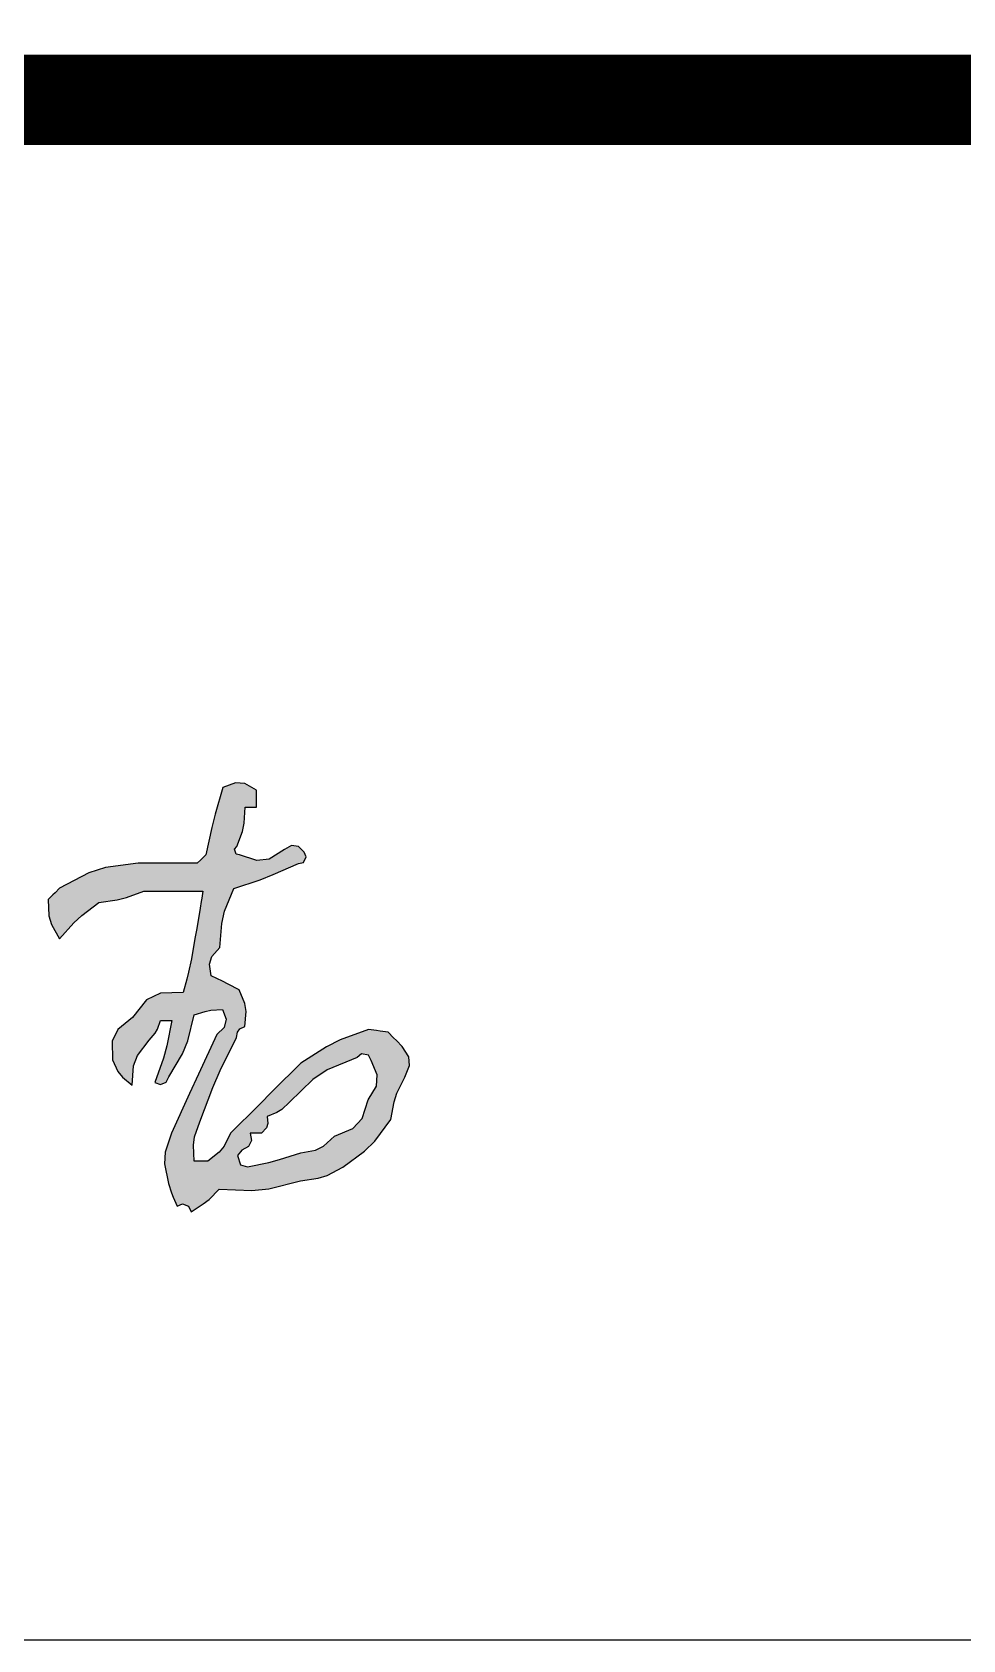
# Model space of a CAD drawing. Header units: millimetres. Extents: x -1048436 to -185795, y -983427 to 400387.
# Drawn here: x -621555 to -620625, y -510936 to -509331 of the extents above; entities that cross this region are included whole.
import ezdxf
from ezdxf.enums import TextEntityAlignment as Align

# ---------------------------------------------------------------- set-up
doc = ezdxf.new("R2010")
doc.units = ezdxf.units.MM
doc.header["$LTSCALE"] = 500
doc.layers.add('2017_11-sheet-R$0$C-SHET-TTLB', color=11, linetype='Continuous')
doc.layers.add('C-SHET-TTLB', color=11, linetype='Continuous')
doc.styles.add('ECADI', font='hzs.shx', dxfattribs={"width": 0.7, "bigfont": 'hztxt.shx'})

# ---------------------------------------------------------------- blocks, each defined once
blk = doc.blocks.new('2017_11-sheet-R', base_point=(415, 5))
at = {"layer": '2017_11-sheet-R$0$C-SHET-TTLB'}
blk.add_line((340.021, 123.16), (415, 123.16), dxfattribs=at)
blk.add_lwpolyline([(339.706, 133.41, 0.6, 0.6, 0), (414.706, 133.41, 0.9, 0.9, 0)], format="xyseb", dxfattribs=at)
blk = doc.blocks.new('集团图框A0')
at = {"layer": 'C-SHET-TTLB'}
blk.add_blockref('2017_11-sheet-R', (1000.735, -2048.37), dxfattribs=at)
at = {"color": 2, "style": 'ECADI', "width": 0.7}
for tag, p in [('日期1', (993.147, -1745.56)), ('序号1', (929.61, -1745.727)), ('记要1', (957.804, -1745.747)), ('日期2', (993.147, -1751.444)), ('序号2', (929.61, -1751.611)), ('记要2', (957.804, -1751.631)), ('日期3', (993.147, -1757.307)), ('序号3', (929.61, -1757.475)), ('记要3', (957.804, -1757.494)), ('日期4', (993.147, -1763.191)), ('序号4', (929.61, -1763.359)), ('记要4', (957.804, -1763.379)), ('合作设计单位', (962.411, -1906.598)), ('审定人', (961.73, -1925.589)), ('审核人', (961.73, -1935.075)), ('设计总负责人', (961.73, -1944.833)), ('专业负责人', (961.73, -1955.563)), ('校对人', (961.73, -1965.805)), ('设计人', (961.73, -1975.679)), ('建设单位上', (964.265, -1983.776)), ('建设单位中', (964.265, -1987.736)), ('建设单位下', (964.265, -1991.581)), ('项目名称上', (964.237, -1996.145)), ('项目名称中', (964.237, -2000.227)), ('项目名称下', (964.237, -2004.179)), ('子项', (963.474, -2010.779)), ('图名上', (964.36, -2017.435)), ('图名中', (964.36, -2021.341)), ('图名下', (964.36, -2025.465)), ('工程编号', (946.989, -2031.424)), ('阶段', (983.81, -2031.452)), ('专业', (983.607, -2037.819)), ('比例', (945.85, -2038.037)), ('日期', (945.989, -2044.579)), ('图别、图号', (985.932, -2044.682))]:
    blk.add_attdef(tag, text='', height=3.5, dxfattribs=at).set_placement(p, align=Align.MIDDLE)
blk = doc.blocks.new('A0')
h = blk.add_hatch(color=256)
h.dxf.hatch_style = 1
h.paths.add_polyline_path([(-1069473.744, -658888.623), (-1069473.818, -658888.585), (-1069473.856, -658888.566), (-1069473.931, -658888.53), (-1069473.941, -658888.452), (-1069473.926, -658888.401), (-1069473.874, -658888.343), (-1069473.86, -658888.182), (-1069473.841, -658888.1), (-1069473.78, -658887.95), (-1069473.605, -658887.891), (-1069473.518, -658887.857), (-1069473.349, -658887.782), (-1069473.317, -658887.776), (-1069473.298, -658887.738), (-1069473.312, -658887.708), (-1069473.35, -658887.67), (-1069473.396, -658887.664), (-1069473.443, -658887.689), (-1069473.545, -658887.753), (-1069473.627, -658887.763), (-1069473.742, -658887.725), (-1069473.765, -658887.72), (-1069473.776, -658887.688), (-1069473.761, -658887.669), (-1069473.723, -658887.569), (-1069473.711, -658887.514), (-1069473.704, -658887.408), (-1069473.674, -658887.408), (-1069473.659, -658887.408), (-1069473.629, -658887.408), (-1069473.629, -658887.363), (-1069473.629, -658887.34), (-1069473.629, -658887.295), (-1069473.707, -658887.251), (-1069473.769, -658887.246), (-1069473.854, -658887.276), (-1069473.904, -658887.454), (-1069473.927, -658887.544), (-1069473.967, -658887.725), (-1069473.989, -658887.747), (-1069474, -658887.759), (-1069474.023, -658887.781), (-1069474.18, -658887.781), (-1069474.259, -658887.781), (-1069474.416, -658887.78), (-1069474.634, -658887.809), (-1069474.745, -658887.844), (-1069474.94, -658887.948), (-1069474.97, -658887.978), (-1069474.985, -658887.992), (-1069475.015, -658888.022), (-1069475.011, -658888.131), (-1069474.994, -658888.19), (-1069474.94, -658888.284), (-1069474.845, -658888.178), (-1069474.792, -658888.129), (-1069474.678, -658888.042), (-1069474.556, -658888.025), (-1069474.495, -658888.01), (-1069474.379, -658887.967), (-1069474.222, -658887.968), (-1069474.143, -658887.968), (-1069473.986, -658887.968), (-1069473.993, -658888.013), (-1069473.997, -658888.036), (-1069474.005, -658888.08), (-1069474.027, -658888.215), (-1069474.039, -658888.282), (-1069474.061, -658888.417), (-1069474.081, -658888.507), (-1069474.093, -658888.552), (-1069474.118, -658888.641), (-1069474.269, -658888.645), (-1069474.361, -658888.691), (-1069474.455, -658888.809), (-1069474.552, -658888.887), (-1069474.589, -658888.966), (-1069474.587, -658889.09), (-1069474.551, -658889.167), (-1069474.522, -658889.204), (-1069474.456, -658889.258), (-1069474.448, -658889.13), (-1069474.422, -658889.06), (-1069474.343, -658888.959), (-1069474.304, -658888.913), (-1069474.288, -658888.885), (-1069474.268, -658888.828), (-1069474.238, -658888.828), (-1069474.223, -658888.828), (-1069474.193, -658888.828), (-1069474.226, -658888.996), (-1069474.249, -658889.079), (-1069474.306, -658889.24), (-1069474.269, -658889.254), (-1069474.23, -658889.239), (-1069474.213, -658889.202), (-1069474.121, -658889.05), (-1069474.086, -658888.964), (-1069474.044, -658888.791), (-1069473.971, -658888.768), (-1069473.932, -658888.76), (-1069473.856, -658888.754), (-1069473.832, -658888.819), (-1069473.844, -658888.875), (-1069473.894, -658888.922), (-1069474.016, -658889.184), (-1069474.076, -658889.314), (-1069474.195, -658889.577), (-1069474.238, -658889.704), (-1069474.242, -658889.781), (-1069474.214, -658889.913), (-1069474.194, -658889.974), (-1069474.183, -658890.004), (-1069474.158, -658890.063), (-1069474.121, -658890.048), (-1069474.082, -658890.064), (-1069474.065, -658890.101), (-1069473.984, -658890.049), (-1069473.945, -658890.019), (-1069473.877, -658889.951), (-1069473.659, -658889.959), (-1069473.547, -658889.948), (-1069473.335, -658889.896), (-1069473.218, -658889.878), (-1069473.159, -658889.859), (-1069473.054, -658889.803), (-1069472.909, -658889.697), (-1069472.842, -658889.631), (-1069472.735, -658889.486), (-1069472.713, -658889.37), (-1069472.694, -658889.312), (-1069472.641, -658889.205), (-1069472.611, -658889.128), (-1069472.616, -658889.07), (-1069472.66, -658889), (-1069472.697, -658888.962), (-1069472.716, -658888.943), (-1069472.753, -658888.906), (-1069472.805, -658888.899), (-1069472.831, -658888.895), (-1069472.884, -658888.887), (-1069473.072, -658888.957), (-1069473.164, -658889.003), (-1069473.333, -658889.111), (-1069473.521, -658889.297), (-1069473.614, -658889.391), (-1069473.802, -658889.577), (-1069473.844, -658889.664), (-1069473.877, -658889.705), (-1069473.952, -658889.764), (-1069473.989, -658889.764), (-1069474.008, -658889.764), (-1069474.045, -658889.764), (-1069474.049, -658889.658), (-1069474.041, -658889.603), (-1069474.007, -658889.502), (-1069473.92, -658889.274), (-1069473.871, -658889.161), (-1069473.763, -658888.941), (-1069473.756, -658888.905), (-1069473.74, -658888.883), (-1069473.707, -658888.867), (-1069473.698, -658888.769), (-1069473.706, -658888.714)])
h.paths.add_polyline_path([(-1069473.558, -658889.466), (-1069473.493, -658889.44), (-1069473.461, -658889.42), (-1069473.409, -658889.372), (-1069473.255, -658889.22), (-1069473.159, -658889.156), (-1069472.959, -658889.074), (-1069472.93, -658889.049), (-1069472.883, -658889.059), (-1069472.866, -658889.093), (-1069472.825, -658889.19), (-1069472.831, -658889.264), (-1069472.885, -658889.355), (-1069472.926, -658889.48), (-1069472.988, -658889.546), (-1069473.11, -658889.597), (-1069473.184, -658889.665), (-1069473.236, -658889.69), (-1069473.334, -658889.709), (-1069473.475, -658889.753), (-1069473.546, -658889.772), (-1069473.69, -658889.802), (-1069473.735, -658889.789), (-1069473.756, -658889.727), (-1069473.727, -658889.69), (-1069473.682, -658889.667), (-1069473.662, -658889.627), (-1069473.671, -658889.578), (-1069473.641, -658889.578), (-1069473.626, -658889.578), (-1069473.596, -658889.578), (-1069473.563, -658889.543), (-1069473.553, -658889.513)], flags=16)
for p, q in [((-1069473.854, -658887.276), (-1069473.904, -658887.454)), ((-1069473.769, -658887.246), (-1069473.854, -658887.276)), ((-1069473.707, -658887.251), (-1069473.769, -658887.246)), ((-1069473.629, -658887.295), (-1069473.707, -658887.251)), ((-1069473.629, -658887.34), (-1069473.629, -658887.295)), ((-1069473.711, -658887.514), (-1069473.704, -658887.408)), ((-1069473.704, -658887.408), (-1069473.674, -658887.408)), ((-1069473.674, -658887.408), (-1069473.659, -658887.408)), ((-1069473.659, -658887.408), (-1069473.629, -658887.408)), ((-1069473.629, -658887.363), (-1069473.629, -658887.34)), ((-1069473.629, -658887.408), (-1069473.629, -658887.363)), ((-1069473.904, -658887.454), (-1069473.927, -658887.544)), ((-1069473.723, -658887.569), (-1069473.711, -658887.514)), ((-1069473.927, -658887.544), (-1069473.967, -658887.725)), ((-1069473.761, -658887.669), (-1069473.723, -658887.569)), ((-1069473.967, -658887.725), (-1069473.989, -658887.747)), ((-1069473.776, -658887.688), (-1069473.761, -658887.669)), ((-1069473.765, -658887.72), (-1069473.776, -658887.688)), ((-1069473.742, -658887.725), (-1069473.765, -658887.72)), ((-1069473.627, -658887.763), (-1069473.742, -658887.725)), ((-1069473.443, -658887.689), (-1069473.545, -658887.753)), ((-1069473.396, -658887.664), (-1069473.443, -658887.689)), ((-1069473.35, -658887.67), (-1069473.396, -658887.664)), ((-1069473.312, -658887.708), (-1069473.35, -658887.67)), ((-1069473.317, -658887.776), (-1069473.298, -658887.738)), ((-1069473.298, -658887.738), (-1069473.312, -658887.708)), ((-1069474.745, -658887.844), (-1069474.94, -658887.948)), ((-1069474.634, -658887.809), (-1069474.745, -658887.844)), ((-1069474.416, -658887.78), (-1069474.634, -658887.809)), ((-1069474.259, -658887.781), (-1069474.416, -658887.78)), ((-1069474.18, -658887.781), (-1069474.259, -658887.781)), ((-1069474.023, -658887.781), (-1069474.18, -658887.781)), ((-1069474, -658887.759), (-1069474.023, -658887.781)), ((-1069473.989, -658887.747), (-1069474, -658887.759)), ((-1069473.545, -658887.753), (-1069473.627, -658887.763)), ((-1069473.518, -658887.857), (-1069473.349, -658887.782)), ((-1069473.349, -658887.782), (-1069473.317, -658887.776)), ((-1069474.94, -658887.948), (-1069474.97, -658887.978)), ((-1069473.841, -658888.1), (-1069473.78, -658887.95)), ((-1069473.78, -658887.95), (-1069473.605, -658887.891)), ((-1069473.605, -658887.891), (-1069473.518, -658887.857)), ((-1069474.985, -658887.992), (-1069475.015, -658888.022)), ((-1069475.015, -658888.022), (-1069475.011, -658888.131)), ((-1069474.97, -658887.978), (-1069474.985, -658887.992)), ((-1069474.792, -658888.129), (-1069474.678, -658888.042)), ((-1069474.678, -658888.042), (-1069474.556, -658888.025)), ((-1069474.556, -658888.025), (-1069474.495, -658888.01)), ((-1069474.495, -658888.01), (-1069474.379, -658887.967)), ((-1069474.379, -658887.967), (-1069474.222, -658887.968)), ((-1069474.222, -658887.968), (-1069474.143, -658887.968)), ((-1069474.143, -658887.968), (-1069473.986, -658887.968)), ((-1069473.997, -658888.036), (-1069474.005, -658888.08)), ((-1069473.993, -658888.013), (-1069473.997, -658888.036)), ((-1069473.986, -658887.968), (-1069473.993, -658888.013)), ((-1069475.011, -658888.131), (-1069474.994, -658888.19)), ((-1069474.845, -658888.178), (-1069474.792, -658888.129)), ((-1069474.005, -658888.08), (-1069474.027, -658888.215)), ((-1069473.86, -658888.182), (-1069473.841, -658888.1)), ((-1069474.994, -658888.19), (-1069474.94, -658888.284)), ((-1069474.94, -658888.284), (-1069474.845, -658888.178)), ((-1069474.027, -658888.215), (-1069474.039, -658888.282)), ((-1069473.874, -658888.343), (-1069473.86, -658888.182)), ((-1069474.039, -658888.282), (-1069474.061, -658888.417)), ((-1069473.926, -658888.401), (-1069473.874, -658888.343)), ((-1069474.061, -658888.417), (-1069474.081, -658888.507)), ((-1069473.941, -658888.452), (-1069473.926, -658888.401)), ((-1069473.931, -658888.53), (-1069473.941, -658888.452)), ((-1069474.093, -658888.552), (-1069474.118, -658888.641)), ((-1069474.081, -658888.507), (-1069474.093, -658888.552)), ((-1069473.856, -658888.566), (-1069473.931, -658888.53)), ((-1069473.818, -658888.585), (-1069473.856, -658888.566)), ((-1069473.744, -658888.623), (-1069473.818, -658888.585)), ((-1069474.361, -658888.691), (-1069474.455, -658888.809)), ((-1069474.269, -658888.645), (-1069474.361, -658888.691)), ((-1069474.118, -658888.641), (-1069474.269, -658888.645)), ((-1069473.706, -658888.714), (-1069473.744, -658888.623)), ((-1069474.455, -658888.809), (-1069474.552, -658888.887)), ((-1069474.086, -658888.964), (-1069474.044, -658888.791)), ((-1069474.044, -658888.791), (-1069473.971, -658888.768)), ((-1069473.971, -658888.768), (-1069473.932, -658888.76)), ((-1069473.932, -658888.76), (-1069473.856, -658888.754)), ((-1069473.856, -658888.754), (-1069473.832, -658888.819)), ((-1069473.707, -658888.867), (-1069473.698, -658888.769)), ((-1069473.698, -658888.769), (-1069473.706, -658888.714)), ((-1069474.552, -658888.887), (-1069474.589, -658888.966)), ((-1069474.343, -658888.959), (-1069474.304, -658888.913)), ((-1069474.304, -658888.913), (-1069474.288, -658888.885)), ((-1069474.288, -658888.885), (-1069474.268, -658888.828)), ((-1069474.268, -658888.828), (-1069474.238, -658888.828)), ((-1069474.238, -658888.828), (-1069474.223, -658888.828)), ((-1069474.193, -658888.828), (-1069474.226, -658888.996)), ((-1069474.223, -658888.828), (-1069474.193, -658888.828)), ((-1069473.894, -658888.922), (-1069474.016, -658889.184)), ((-1069473.844, -658888.875), (-1069473.894, -658888.922)), ((-1069473.832, -658888.819), (-1069473.844, -658888.875)), ((-1069473.763, -658888.941), (-1069473.756, -658888.905)), ((-1069473.756, -658888.905), (-1069473.74, -658888.883)), ((-1069473.74, -658888.883), (-1069473.707, -658888.867)), ((-1069472.884, -658888.887), (-1069473.072, -658888.957)), ((-1069472.831, -658888.895), (-1069472.884, -658888.887)), ((-1069472.805, -658888.899), (-1069472.831, -658888.895)), ((-1069472.753, -658888.906), (-1069472.805, -658888.899)), ((-1069472.716, -658888.943), (-1069472.753, -658888.906)), ((-1069474.589, -658888.966), (-1069474.587, -658889.09)), ((-1069474.422, -658889.06), (-1069474.343, -658888.959)), ((-1069474.226, -658888.996), (-1069474.249, -658889.079)), ((-1069474.121, -658889.05), (-1069474.086, -658888.964)), ((-1069473.871, -658889.161), (-1069473.763, -658888.941)), ((-1069473.164, -658889.003), (-1069473.333, -658889.111)), ((-1069473.072, -658888.957), (-1069473.164, -658889.003)), ((-1069472.697, -658888.962), (-1069472.716, -658888.943)), ((-1069472.66, -658889), (-1069472.697, -658888.962)), ((-1069472.616, -658889.07), (-1069472.66, -658889)), ((-1069474.587, -658889.09), (-1069474.551, -658889.167)), ((-1069474.456, -658889.258), (-1069474.448, -658889.13)), ((-1069474.448, -658889.13), (-1069474.422, -658889.06)), ((-1069474.249, -658889.079), (-1069474.306, -658889.24)), ((-1069474.213, -658889.202), (-1069474.121, -658889.05)), ((-1069473.333, -658889.111), (-1069473.521, -658889.297)), ((-1069472.959, -658889.074), (-1069473.159, -658889.156)), ((-1069472.93, -658889.049), (-1069472.959, -658889.074)), ((-1069472.883, -658889.059), (-1069472.93, -658889.049)), ((-1069472.866, -658889.093), (-1069472.883, -658889.059)), ((-1069472.825, -658889.19), (-1069472.866, -658889.093)), ((-1069472.641, -658889.205), (-1069472.611, -658889.128)), ((-1069472.611, -658889.128), (-1069472.616, -658889.07)), ((-1069474.551, -658889.167), (-1069474.522, -658889.204)), ((-1069474.522, -658889.204), (-1069474.456, -658889.258)), ((-1069474.306, -658889.24), (-1069474.269, -658889.254)), ((-1069474.269, -658889.254), (-1069474.23, -658889.239)), ((-1069474.23, -658889.239), (-1069474.213, -658889.202)), ((-1069474.016, -658889.184), (-1069474.076, -658889.314)), ((-1069473.92, -658889.274), (-1069473.871, -658889.161)), ((-1069473.255, -658889.22), (-1069473.409, -658889.372)), ((-1069473.159, -658889.156), (-1069473.255, -658889.22)), ((-1069472.831, -658889.264), (-1069472.825, -658889.19)), ((-1069472.694, -658889.312), (-1069472.641, -658889.205)), ((-1069474.076, -658889.314), (-1069474.195, -658889.577)), ((-1069474.007, -658889.502), (-1069473.92, -658889.274)), ((-1069473.521, -658889.297), (-1069473.614, -658889.391)), ((-1069472.885, -658889.355), (-1069472.831, -658889.264)), ((-1069472.713, -658889.37), (-1069472.694, -658889.312)), ((-1069473.614, -658889.391), (-1069473.802, -658889.577)), ((-1069473.493, -658889.44), (-1069473.558, -658889.466)), ((-1069473.461, -658889.42), (-1069473.493, -658889.44)), ((-1069473.409, -658889.372), (-1069473.461, -658889.42)), ((-1069472.926, -658889.48), (-1069472.885, -658889.355)), ((-1069472.735, -658889.486), (-1069472.713, -658889.37)), ((-1069474.041, -658889.603), (-1069474.007, -658889.502)), ((-1069473.563, -658889.543), (-1069473.596, -658889.578)), ((-1069473.553, -658889.513), (-1069473.563, -658889.543)), ((-1069473.558, -658889.466), (-1069473.553, -658889.513)), ((-1069473.11, -658889.597), (-1069472.988, -658889.546)), ((-1069472.988, -658889.546), (-1069472.926, -658889.48)), ((-1069472.842, -658889.631), (-1069472.735, -658889.486)), ((-1069474.195, -658889.577), (-1069474.238, -658889.704)), ((-1069474.049, -658889.658), (-1069474.041, -658889.603)), ((-1069474.045, -658889.764), (-1069474.049, -658889.658)), ((-1069473.844, -658889.664), (-1069473.877, -658889.705)), ((-1069473.802, -658889.577), (-1069473.844, -658889.664)), ((-1069473.682, -658889.667), (-1069473.727, -658889.69)), ((-1069473.662, -658889.627), (-1069473.682, -658889.667)), ((-1069473.641, -658889.578), (-1069473.671, -658889.578)), ((-1069473.671, -658889.578), (-1069473.662, -658889.627)), ((-1069473.626, -658889.578), (-1069473.641, -658889.578)), ((-1069473.596, -658889.578), (-1069473.626, -658889.578)), ((-1069473.236, -658889.69), (-1069473.184, -658889.665)), ((-1069473.184, -658889.665), (-1069473.11, -658889.597)), ((-1069472.909, -658889.697), (-1069472.842, -658889.631)), ((-1069474.238, -658889.704), (-1069474.242, -658889.781)), ((-1069474.008, -658889.764), (-1069474.045, -658889.764)), ((-1069473.989, -658889.764), (-1069474.008, -658889.764)), ((-1069473.952, -658889.764), (-1069473.989, -658889.764)), ((-1069473.877, -658889.705), (-1069473.952, -658889.764)), ((-1069473.727, -658889.69), (-1069473.756, -658889.727)), ((-1069473.756, -658889.727), (-1069473.735, -658889.789)), ((-1069473.69, -658889.802), (-1069473.546, -658889.772)), ((-1069473.546, -658889.772), (-1069473.475, -658889.753)), ((-1069473.475, -658889.753), (-1069473.334, -658889.709)), ((-1069473.334, -658889.709), (-1069473.236, -658889.69)), ((-1069473.054, -658889.803), (-1069472.909, -658889.697)), ((-1069474.242, -658889.781), (-1069474.214, -658889.913)), ((-1069473.735, -658889.789), (-1069473.69, -658889.802)), ((-1069473.335, -658889.896), (-1069473.218, -658889.878)), ((-1069473.218, -658889.878), (-1069473.159, -658889.859)), ((-1069473.159, -658889.859), (-1069473.054, -658889.803)), ((-1069474.214, -658889.913), (-1069474.194, -658889.974)), ((-1069474.194, -658889.974), (-1069474.183, -658890.004)), ((-1069473.945, -658890.019), (-1069473.877, -658889.951)), ((-1069473.877, -658889.951), (-1069473.659, -658889.959)), ((-1069473.659, -658889.959), (-1069473.547, -658889.948)), ((-1069473.547, -658889.948), (-1069473.335, -658889.896)), ((-1069474.183, -658890.004), (-1069474.158, -658890.063)), ((-1069474.158, -658890.063), (-1069474.121, -658890.048)), ((-1069474.121, -658890.048), (-1069474.082, -658890.064)), ((-1069474.082, -658890.064), (-1069474.065, -658890.101)), ((-1069474.065, -658890.101), (-1069473.984, -658890.049)), ((-1069473.984, -658890.049), (-1069473.945, -658890.019))]:
    blk.add_line(p, q)
blk.add_blockref('集团图框A0', (-1070456.259, -656962.74))

msp = doc.modelspace()

# ---------------------------------------------------------------- block references
at = {"xscale": 150, "yscale": 150, "zscale": 150}
msp.add_blockref('A0', (159799713.8, 98323006.5), dxfattribs=at)

doc.saveas('drawing.dxf')
